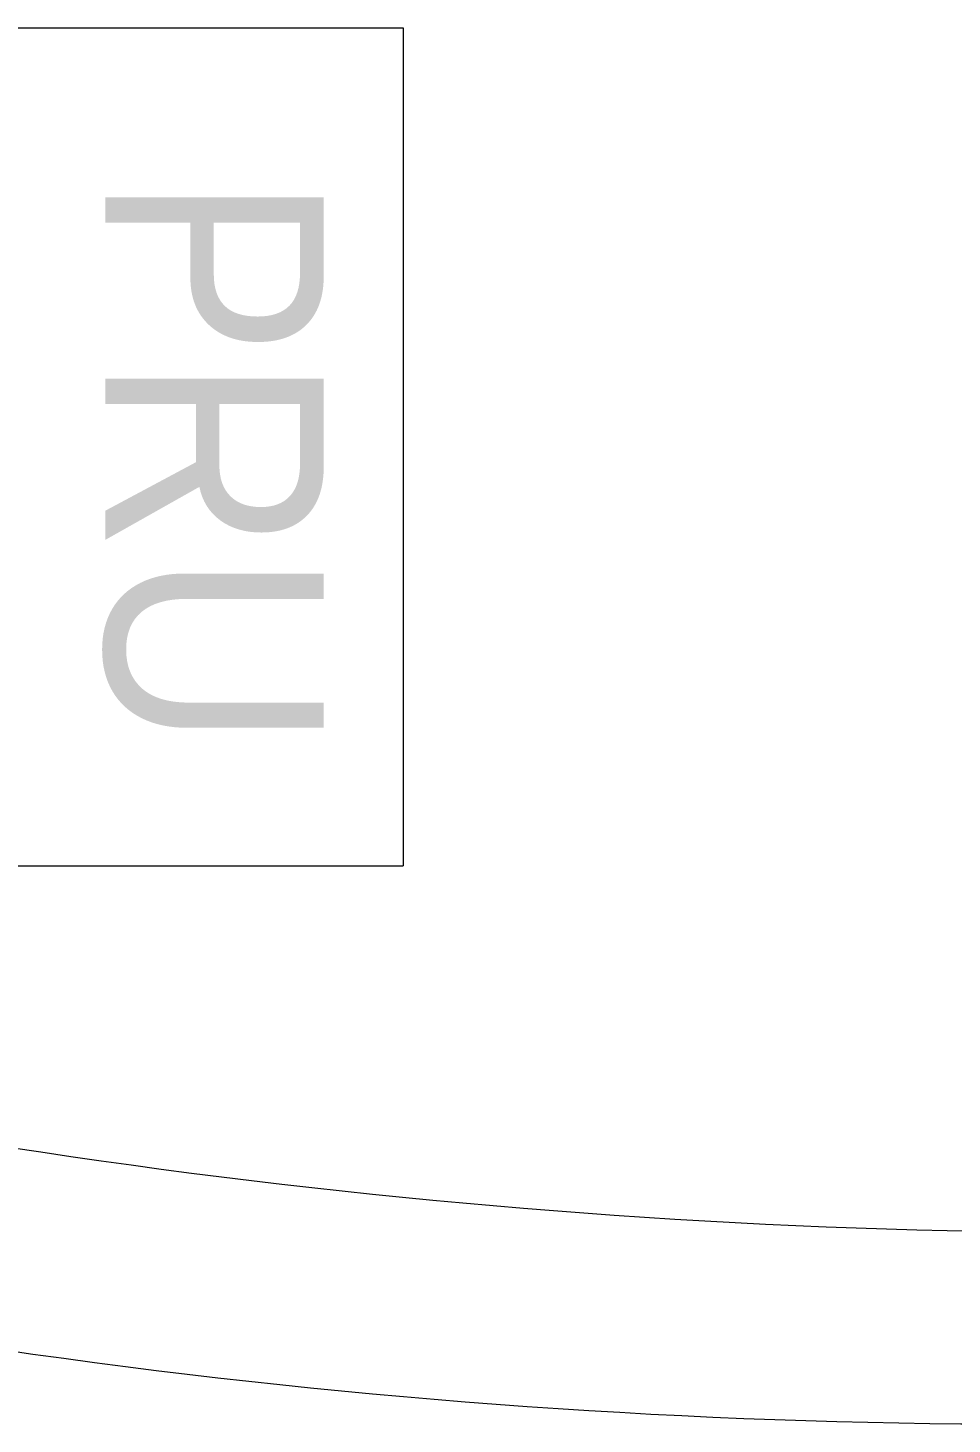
# Model space of a CAD drawing. Extents: x -553847 to 4496999, y 514150 to 878882.
# Drawn here: x 4284113 to 4284485, y 806079 to 806639 of the extents above; entities that cross this region are included whole.
import ezdxf

# ---------------------------------------------------------------- set-up
doc = ezdxf.new("R2010")
doc.units = 0
doc.header["$LTSCALE"] = 25
doc.header["$MEASUREMENT"] = 0
doc.layers.get('0').update_dxf_attribs({"linetype": 'CONTINUOUS', "lineweight": 9})
doc.styles.get("Standard").update_dxf_attribs({"font": '', "width": 0.95, "height": 250})
doc.styles.get('Standard').set_extended_font_data('Gulim')

msp = doc.modelspace()

# ---------------------------------------------------------------- linework, layer by layer
at = {"color": 9}
for p, q in [((4283783.33, 806639.43), (4284264.06, 806639.43)), ((4284264.06, 806639.43), (4284264.06, 806302.98)), ((4283783.33, 806302.98), (4284264.06, 806302.98))]:
    msp.add_line(p, q, dxfattribs=at)
for centre, radius, start, end in [((4284551.12, 809062.06), 2906.34, 256.61151, 287.40565), ((4284515.18, 808934.56), 2855.72, 256.42198, 288.48281)]:
    msp.add_arc(centre, radius, start, end, dxfattribs=at)

# ---------------------------------------------------------------- texts
at = {"color": 9, "linetype": 'Continuous', "width": 0.95}
msp.add_text('PRU', height=87.787, rotation=270, dxfattribs=at).set_placement((4284144.39, 806580.33))

doc.saveas('drawing.dxf')
